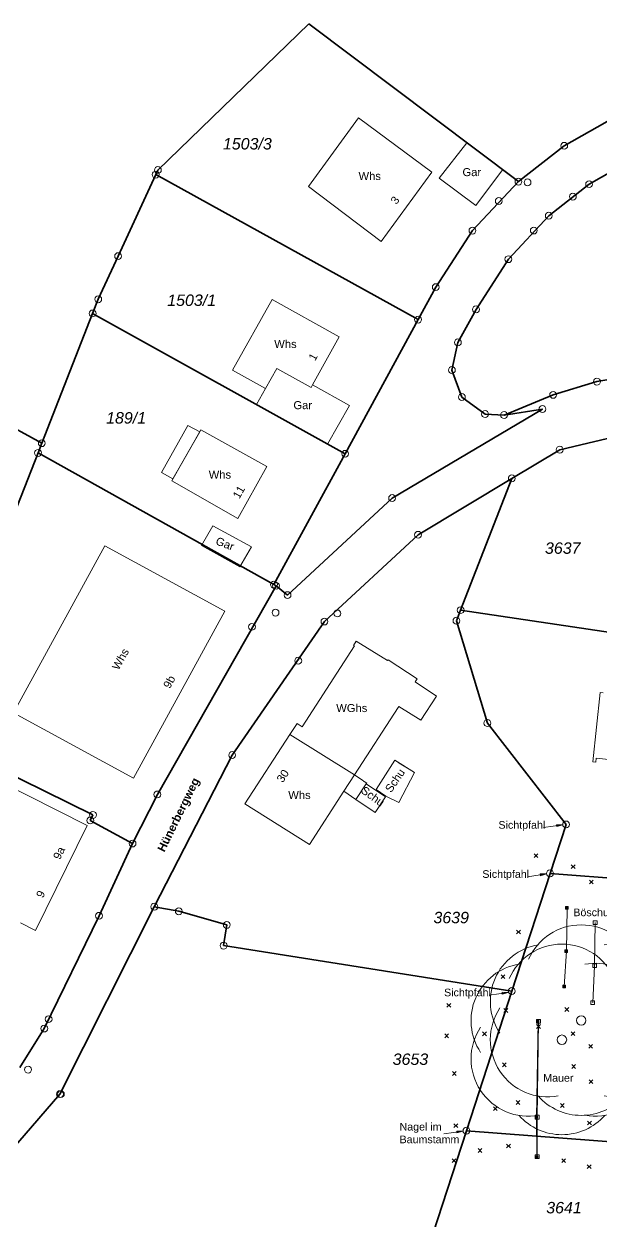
# Model space of a CAD drawing. Header units: metres. Extents: x 3399801 to 3400072, y 5275602 to 5275873.
# Drawn here: x 3399898.4 to 3399974.1, y 5275706.3 to 5275863.4 of the extents above; entities that cross this region are included whole.
import ezdxf

# ---------------------------------------------------------------- set-up
doc = ezdxf.new("R2010")
doc.units = ezdxf.units.M
for name, pattern in [('1600.2028', [0]), ('1600.2505', [0]), ('1600.2507', [0]), ('1600.2515', [0])]:
    doc.linetypes.add(name, pattern=pattern)
doc.layers.get('0').update_dxf_attribs({"color": 1, "linetype": 'CONTINUOUS'})
for name, color, linetype, lineweight in [('Böschung OK', 7, 'CONTINUOUS', 18), ('Böschung UK', 7, 'CONTINUOUS', 18), ('Böschungslinie', 52, 'CONTINUOUS', 0), ('Flurstücke_Grenzpunkte', 255, 'CONTINUOUS', 0), ('Gebäude', 255, 'CONTINUOUS', 0), ('Geländepunkt', 7, 'CONTINUOUS', 18), ('Lagebezeichnungen', 255, 'CONTINUOUS', 0), ('Laubbaum 25m', 7, 'CONTINUOUS', 18), ('Mauer Linie', 94, 'CONTINUOUS', 0), ('Mauer OK', 7, 'CONTINUOUS', 18), ('Mauer UK', 7, 'CONTINUOUS', 18), ('Migrationsobjekte', 7, 'CONTINUOUS', 18), ('Texte', 1, 'CONTINUOUS', 0), ('Verkehr', 255, 'CONTINUOUS', 0)]:
    doc.layers.add(name, color=color, linetype=linetype, lineweight=lineweight)
doc.styles.add('Flurstücksnummer - K 10 700', font='')
doc.styles.add('Flurstücksnummer_ Schrägstrich - K 10 700', font='')
doc.styles.add('Gebäudefunktion (nur BW)', font='arial.ttf')
doc.styles.add('Name - Bauwerken u. Einrichtungen - F 10', font='')
doc.styles.add('SIMPLEX', font='SIMPLEX')
doc.styles.add('Sonstiger Text_ Bezeichnung - N 7 380', font='arial.ttf')
doc.styles.get('Flurstücksnummer - K 10 700').set_extended_font_data('Arial', italic=True)
doc.styles.get('Flurstücksnummer_ Schrägstrich - K 10 700').set_extended_font_data('Arial', italic=True)
doc.styles.get('Name - Bauwerken u. Einrichtungen - F 10').set_extended_font_data('Arial', bold=True)

# ---------------------------------------------------------------- blocks, each defined once
blk = doc.blocks.new('Grenzpunkt mit Abmarkung (Marke)')
at = {"color": 0, "lineweight": -2}
blk.add_circle((0, 0), 0.5, dxfattribs=at)
blk = doc.blocks.new('34')
at = {"color": 0, "lineweight": -2}
for p, q in [((-0.5, 0.5), (0.5, -0.5)), ((-0.5, -0.5), (0.5, 0.5))]:
    blk.add_line(p, q, dxfattribs=at)
blk = doc.blocks.new('71', base_point=(0.019231, 0))
at = {"color": 0, "lineweight": -2}
for p, q in [((-0.497863, 0.5), (-0.497863, -0.5)), ((-0.497863, 0.5), (0.497863, 0.5)), ((-0.480769, -0.5), (-0.480769, 0.5)), ((-0.459402, -0.5), (-0.459402, 0.5)), ((-0.438034, -0.5), (-0.438034, 0.5)), ((-0.42094, -0.5), (-0.42094, 0.5)), ((-0.399573, -0.5), (-0.399573, 0.5)), ((-0.378205, -0.5), (-0.378205, 0.5)), ((-0.361111, -0.5), (-0.361111, 0.5)), ((-0.339744, -0.5), (-0.339744, 0.5)), ((-0.318376, -0.5), (-0.318376, 0.5)), ((-0.301282, -0.5), (-0.301282, 0.5)), ((-0.279915, -0.5), (-0.279915, 0.5)), ((-0.258547, -0.5), (-0.258547, 0.5)), ((-0.241453, -0.5), (-0.241453, 0.5)), ((-0.220085, -0.5), (-0.220085, 0.5)), ((-0.198718, -0.5), (-0.198718, 0.5)), ((-0.181624, -0.5), (-0.181624, 0.5)), ((-0.160256, -0.5), (-0.160256, 0.5)), ((-0.138889, -0.5), (-0.138889, 0.5)), ((-0.121795, -0.5), (-0.121795, 0.5)), ((-0.100428, -0.5), (-0.100428, 0.5)), ((-0.07906, -0.5), (-0.07906, 0.5)), ((-0.061966, -0.5), (-0.061966, 0.5)), ((-0.040599, -0.5), (-0.040599, 0.5)), ((-0.019231, -0.5), (-0.019231, 0.5)), ((-0.002137, -0.5), (-0.002137, 0.5)), ((0.019231, -0.5), (0.019231, 0.5)), ((0.040599, -0.5), (0.040599, 0.5)), ((0.057693, -0.5), (0.057693, 0.5)), ((0.07906, -0.5), (0.07906, 0.5)), ((0.100428, -0.5), (0.100428, 0.5)), ((0.117522, -0.5), (0.117522, 0.5)), ((0.138889, -0.5), (0.138889, 0.5)), ((0.160256, -0.5), (0.160256, 0.5)), ((0.177351, -0.5), (0.177351, 0.5)), ((0.198718, -0.5), (0.198718, 0.5)), ((0.220085, -0.5), (0.220085, 0.5)), ((0.237179, -0.5), (0.237179, 0.5)), ((0.258547, -0.5), (0.258547, 0.5)), ((0.279915, -0.5), (0.279915, 0.5)), ((0.297009, -0.5), (0.297009, 0.5)), ((0.318376, -0.5), (0.318376, 0.5)), ((0.339744, -0.5), (0.339744, 0.5)), ((0.356838, -0.5), (0.356838, 0.5)), ((0.378205, -0.5), (0.378205, 0.5)), ((0.399573, -0.5), (0.399573, 0.5)), ((0.416666, -0.5), (0.416666, 0.5)), ((0.438034, -0.5), (0.438034, 0.5)), ((0.459402, -0.5), (0.459402, 0.5)), ((0.476495, -0.5), (0.476495, 0.5)), ((0.497863, 0.5), (0.497863, -0.5)), ((0.497863, -0.5), (-0.497863, -0.5))]:
    blk.add_line(p, q, dxfattribs=at)
blk = doc.blocks.new('139', base_point=(0, -0.001756))
at = {"color": 0, "lineweight": -2}
for centre, radius, start, end in [((0, 0.198947), 0.301054, 23.5569635, 156.4440746), ((-0.175614, 0.098595), 0.301054, 99.3780715, 213.597998), ((0.175614, 0.098595), 0.301054, 340.5040188, 100.6030464), ((-0.175615, -0.102107), 0.301054, 146.3760332, 280.6009987), ((0.175615, -0.102107), 0.301054, 259.3988907, 33.6239912), ((0, -0.001756), 0.025088, 90.0011419, 179.9977162), ((0, -0.001756), 0.025088, 0.0022838, 89.9988581), ((0, -0.001756), 0.025088, 180.0011419, 269.9988581), ((0, -0.001756), 0.025088, 270.0011419, 359.9988581), ((0, -0.198946), 0.301054, 221.6980082, 318.3019918)]:
    blk.add_arc(centre, radius, start, end, dxfattribs=at)
blk = doc.blocks.new('146')
at = {"color": 0, "lineweight": -2}
for p, q in [((-0.5, -0.5), (-0.5, 0.5)), ((-0.5, 0.5), (0.5, 0.5)), ((0.5, 0.5), (0.5, -0.5)), ((0.5, -0.5), (-0.5, -0.5))]:
    blk.add_line(p, q, dxfattribs=at)
blk = doc.blocks.new('147', base_point=(0.019231, 0))
at = {"color": 0, "lineweight": -2}
for p, q in [((-0.497863, -0.5), (-0.497863, 0.5)), ((-0.497863, 0.5), (0.497863, 0.5)), ((-0.480769, -0.5), (-0.480769, 0.5)), ((-0.459402, -0.5), (-0.459402, 0.5)), ((-0.438034, -0.5), (-0.438034, 0.5)), ((-0.42094, -0.5), (-0.42094, 0.5)), ((-0.399573, -0.5), (-0.399573, 0.5)), ((-0.378205, -0.5), (-0.378205, 0.5)), ((-0.361111, -0.5), (-0.361111, 0.5)), ((-0.339744, -0.5), (-0.339744, 0.5)), ((-0.318376, -0.5), (-0.318376, 0.5)), ((-0.301282, -0.5), (-0.301282, 0.5)), ((-0.279915, -0.5), (-0.279915, 0.5)), ((-0.258547, -0.5), (-0.258547, 0.5)), ((-0.241453, -0.5), (-0.241453, 0.5)), ((-0.220085, -0.5), (-0.220085, 0.5)), ((-0.198718, -0.5), (-0.198718, 0.5)), ((-0.181624, -0.5), (-0.181624, 0.5)), ((-0.160256, -0.5), (-0.160256, 0.5)), ((-0.138889, -0.5), (-0.138889, 0.5)), ((-0.121795, -0.5), (-0.121795, 0.5)), ((-0.100428, -0.5), (-0.100428, 0.5)), ((-0.07906, -0.5), (-0.07906, 0.5)), ((-0.061966, -0.5), (-0.061966, 0.5)), ((-0.040599, -0.5), (-0.040599, 0.5)), ((-0.019231, -0.5), (-0.019231, 0.5)), ((-0.002137, -0.5), (-0.002137, 0.5)), ((0.019231, -0.5), (0.019231, 0.5)), ((0.040599, -0.5), (0.040599, 0.5)), ((0.057693, -0.5), (0.057693, 0.5)), ((0.07906, -0.5), (0.07906, 0.5)), ((0.100428, -0.5), (0.100428, 0.5)), ((0.117522, -0.5), (0.117522, 0.5)), ((0.138889, -0.5), (0.138889, 0.5)), ((0.160256, -0.5), (0.160256, 0.5)), ((0.177351, -0.5), (0.177351, 0.5)), ((0.198718, -0.5), (0.198718, 0.5)), ((0.220085, -0.5), (0.220085, 0.5)), ((0.237179, -0.5), (0.237179, 0.5)), ((0.258547, -0.5), (0.258547, 0.5)), ((0.279915, -0.5), (0.279915, 0.5)), ((0.297009, -0.5), (0.297009, 0.5)), ((0.318376, -0.5), (0.318376, 0.5)), ((0.339744, -0.5), (0.339744, 0.5)), ((0.356838, -0.5), (0.356838, 0.5)), ((0.378205, -0.5), (0.378205, 0.5)), ((0.399573, -0.5), (0.399573, 0.5)), ((0.416666, -0.5), (0.416666, 0.5)), ((0.438034, -0.5), (0.438034, 0.5)), ((0.459402, -0.5), (0.459402, 0.5)), ((0.476495, -0.5), (0.476495, 0.5)), ((0.497863, 0.5), (0.497863, -0.5)), ((0.497863, -0.5), (-0.497863, -0.5))]:
    blk.add_line(p, q, dxfattribs=at)
blk = doc.blocks.new('70')
at = {"color": 0, "lineweight": -2}
for p, q in [((-0.5, -0.5), (-0.5, 0.5)), ((-0.5, 0.5), (0.5, 0.5)), ((0.5, 0.5), (0.5, -0.5)), ((0.5, -0.5), (-0.5, -0.5))]:
    blk.add_line(p, q, dxfattribs=at)

msp = doc.modelspace()

# ---------------------------------------------------------------- linework, layer by layer
at = {"layer": 'Böschungslinie', "linetype": 'ByBlock'}
for points, elevation in [([(3399969.624644, 5275747.404608), (3399969.53639, 5275741.698794), (3399969.237077, 5275737.06536)], 335.255), ([(3399972.997782, 5275734.953018), (3399973.238057, 5275739.808578), (3399973.306277, 5275745.45943)], 336.848)]:
    msp.add_lwpolyline(points, dxfattribs=dict(at, elevation=elevation))
at = {"layer": 'Flurstücke_Grenzpunkte', "color": 7, "linetype": '1600.2028', "lineweight": 35}
for p, q in [((3399975.90545, 5275851.136767), (3399969.252874, 5275847.386613)), ((3399969.252874, 5275847.386613), (3399963.260589, 5275842.686179)), ((3399978.386781, 5275845.674491), (3399972.524499, 5275842.354521)), ((3399915.69003, 5275843.603778), (3399910.757953, 5275832.910295)), ((3399915.970147, 5275844.203974), (3399915.69003, 5275843.603778)), ((3399838.185187, 5275842.700601), (3399900.753607, 5275808.362275)), ((3399972.524499, 5275842.354521), (3399967.232476, 5275838.214123)), ((3399967.232476, 5275838.214123), (3399961.940498, 5275832.513136)), ((3399957.228328, 5275836.255066), (3399952.416585, 5275828.84329)), ((3399910.757953, 5275832.910295), (3399908.146831, 5275827.248467)), ((3399961.940498, 5275832.513136), (3399957.688971, 5275825.921594)), ((3399952.416585, 5275828.84329), (3399950.095756, 5275824.582147)), ((3399908.146831, 5275827.248467), (3399907.416519, 5275825.387853)), ((3399957.688971, 5275825.921594), (3399955.308129, 5275821.590469)), ((3399900.753607, 5275808.362275), (3399907.416519, 5275825.387853)), ((3399950.095756, 5275824.582147), (3399940.532226, 5275806.977008)), ((3399955.308129, 5275821.590469), (3399954.527942, 5275817.969354)), ((3399954.527942, 5275817.969354), (3399955.838662, 5275814.428025)), ((3399967.803874, 5275814.706785), (3399973.546288, 5275816.446657)), ((3399973.546288, 5275816.446657), (3399979.478812, 5275817.476262)), ((3399961.361183, 5275812.056655), (3399967.803874, 5275814.706785)), ((3399955.838662, 5275814.428025), (3399958.88009, 5275812.18696)), ((3399946.695056, 5275801.164481), (3399966.403353, 5275812.846365)), ((3399958.88009, 5275812.18696), (3399961.361183, 5275812.056655)), ((3399966.403353, 5275812.846365), (3399961.361183, 5275812.056655)), ((3399982.610628, 5275810.794008), (3399968.664609, 5275807.514492)), ((3399900.253383, 5275807.091863), (3399900.753607, 5275808.362275)), ((3399893.929854, 5275790.95786), (3399900.253383, 5275807.091863)), ((3399940.532226, 5275806.977008), (3399931.187753, 5275789.812674)), ((3399968.664609, 5275807.514492), (3399962.382016, 5275803.753907)), ((3399962.382016, 5275803.753907), (3399950.086411, 5275796.35276)), ((3399955.668593, 5275786.459273), (3399962.382016, 5275803.753907)), ((3399932.978505, 5275788.43211), (3399946.695056, 5275801.164481)), ((3399950.086411, 5275796.35276), (3399937.820554, 5275784.97064)), ((3399931.187753, 5275789.812674), (3399931.467872, 5275789.652602)), ((3399931.467872, 5275789.652602), (3399932.978505, 5275788.43211)), ((3399955.128308, 5275785.078913), (3399955.668593, 5275786.459273)), ((3400010.463208, 5275778.270135), (3399955.668593, 5275786.459273)), ((3399937.820554, 5275784.97064), (3399925.714412, 5275767.447076)), ((3399959.179714, 5275771.644422), (3399955.128308, 5275785.078913)), ((3399881.422971, 5275772.394352), (3399907.455177, 5275759.587317)), ((3399969.503978, 5275758.339104, 336.445), (3399959.179714, 5275771.644422)), ((3399907.455177, 5275759.587317), (3399907.114982, 5275758.867162)), ((3399907.114982, 5275758.867162), (3399912.647504, 5275755.835687)), ((3399967.392793, 5275751.927357, 334.924), (3399969.503978, 5275758.339104, 336.445)), ((3399912.647504, 5275755.835687), (3399908.264242, 5275746.354628)), ((3399967.392793, 5275751.927357, 334.924), (3399962.379812, 5275736.483363, 334.254)), ((3399998.396125, 5275749.531926, 341.556), (3399967.392793, 5275751.927357, 334.924)), ((3399915.50807, 5275747.543717), (3399903.128718, 5275722.961567)), ((3399918.719647, 5275746.943103), (3399915.50807, 5275747.543717)), ((3399925.012705, 5275745.151748), (3399918.719647, 5275746.943103)), ((3399908.264242, 5275746.354628), (3399901.078673, 5275731.563383)), ((3399924.592258, 5275742.441246), (3399925.012705, 5275745.151748)), ((3399962.379812, 5275736.483363, 334.254), (3399924.592258, 5275742.441246)), ((3399956.43608, 5275718.159099, 333.791), (3399962.379812, 5275736.483363, 334.254)), ((3399901.078673, 5275731.563383), (3399897.876264, 5275726.433195)), ((3399903.128718, 5275722.961567), (3399871.426989, 5275686.323436)), ((3399943.410679, 5275678.059542), (3399956.43608, 5275718.159099, 333.791)), ((3399985.990088, 5275715.872056, 340.825), (3399956.43608, 5275718.159099, 333.791))]:
    msp.add_line(p, q, dxfattribs=at)
at = {"layer": 'Gebäude', "color": 7, "linetype": '1600.2505', "lineweight": 18}
for p, q in [((3399925.765311, 5275817.962734), (3399930.087377, 5275815.541272)), ((3399930.087377, 5275815.541272), (3399931.567948, 5275818.182114)), ((3399930.087377, 5275815.541272), (3399928.906918, 5275813.430588)), ((3399936.05998, 5275815.690664), (3399936.240049, 5275816.010763)), ((3399938.201156, 5275808.237689), (3399941.092257, 5275813.299238)), ((3399941.962323, 5275782.389471), (3399941.632157, 5275781.839347)), ((3399941.632157, 5275781.839347), (3399941.762212, 5275781.75931)), ((3399946.094092, 5275779.838295), (3399941.962323, 5275782.389471)), ((3399946.154122, 5275779.928315), (3399946.094092, 5275779.838295)), ((3399949.995767, 5275777.46718), (3399946.154122, 5275779.928315)), ((3399949.715627, 5275777.037083), (3399949.995767, 5275777.46718)), ((3399952.526832, 5275775.19623), (3399949.715627, 5275777.037083)), ((3399973.956475, 5275775.664035), (3399972.995787, 5275766.571272)), ((3399974.376662, 5275775.623977), (3399973.956475, 5275775.664035)), ((3399947.484517, 5275773.696341), (3399947.564557, 5275773.826371)), ((3399947.564557, 5275773.826371), (3399950.445796, 5275772.025517)), ((3399950.445796, 5275772.025517), (3399952.526832, 5275775.19623)), ((3399897.050623, 5275772.972432), (3399912.767966, 5275764.397951)), ((3399934.218478, 5275771.567213), (3399933.298015, 5275770.156919)), ((3399934.87876, 5275771.137016), (3399934.218478, 5275771.567213)), ((3399972.995787, 5275766.571272), (3399973.385962, 5275766.531214)), ((3399973.385962, 5275766.531214), (3399973.446003, 5275767.031365)), ((3399973.446003, 5275767.031365), (3399979.768834, 5275766.340412)), ((3399906.69475, 5275758.217037), (3399894.789154, 5275764.200289)), ((3399897.948833, 5275745.416112), (3399899.929723, 5275744.425638))]:
    msp.add_line(p, q, dxfattribs=at)
at = {"layer": 'Mauer Linie', "linetype": 'ByBlock', "elevation": 334.082}
msp.add_lwpolyline([(3399965.672484, 5275714.681985), (3399965.702502, 5275714.753), (3399965.718718, 5275719.928617), (3399965.883308, 5275732.508515), (3399965.820278, 5275732.526532), (3399965.635677, 5275719.922632)], close=True, dxfattribs=at)
at = {"layer": 'Migrationsobjekte', "color": 7, "linetype": '1600.2507', "lineweight": 18}
for p, q in [((3399916.441186, 5275804.538782), (3399919.922715, 5275810.710691)), ((3399919.922715, 5275810.710691), (3399921.473474, 5275809.850161)), ((3399917.951929, 5275803.708267), (3399916.441186, 5275804.538782))]:
    msp.add_line(p, q, dxfattribs=at)
at = {"layer": 'Texte', "linetype": 'ByBlock'}
for points in [[(3399966.560754, 5275757.935401), (3399969.069563, 5275758.29086), (3399968.242374, 5275758.308502), (3399968.271801, 5275758.055461), (3399969.060743, 5275758.287904)], [(3399964.440837, 5275751.490905), (3399966.949646, 5275751.846364), (3399966.122457, 5275751.864007), (3399966.151884, 5275751.610965), (3399966.940826, 5275751.843409)], [(3399959.425478, 5275735.950488), (3399961.934288, 5275736.305946), (3399961.107098, 5275736.323589), (3399961.136525, 5275736.070547), (3399961.925467, 5275736.302991)], [(3399953.477784, 5275717.738134), (3399955.986594, 5275718.093592), (3399955.159404, 5275718.111235), (3399955.188831, 5275717.858193), (3399955.977773, 5275718.090637)]]:
    msp.add_lwpolyline(points, dxfattribs=at)
at = {"layer": 'Verkehr', "color": 253, "linetype": '1600.2515', "lineweight": 18, "true_color": 0x999999}
for p, q in [((3399975.90545, 5275851.136767), (3399969.252874, 5275847.386613)), ((3399969.252874, 5275847.386613), (3399963.260589, 5275842.686179)), ((3399957.228328, 5275836.255066), (3399952.416585, 5275828.84329)), ((3399952.416585, 5275828.84329), (3399950.095756, 5275824.582147)), ((3399950.095756, 5275824.582147), (3399940.532226, 5275806.977008)), ((3399946.695056, 5275801.164481), (3399966.403353, 5275812.846365)), ((3399966.403353, 5275812.846365), (3399961.361183, 5275812.056655)), ((3399940.532226, 5275806.977008), (3399931.187753, 5275789.812674)), ((3399932.978505, 5275788.43211), (3399946.695056, 5275801.164481)), ((3399931.187753, 5275789.812674), (3399931.467872, 5275789.652602)), ((3399931.467872, 5275789.652602), (3399932.978505, 5275788.43211)), ((3399912.647504, 5275755.835687), (3399908.264242, 5275746.354628)), ((3399908.264242, 5275746.354628), (3399901.078673, 5275731.563383)), ((3399901.078673, 5275731.563383), (3399897.876264, 5275726.433195))]:
    msp.add_line(p, q, dxfattribs=at)

# ---------------------------------------------------------------- block references
at = {"layer": 'Böschung OK', "color": 53, "lineweight": 18, "true_color": 0xdbc03c, "xscale": 0.5, "yscale": 0.5, "zscale": 0.5}
for p in [(3399973.306277, 5275745.45943, 336.681), (3399973.238057, 5275739.808578, 336.903), (3399972.997782, 5275734.953018, 336.848)]:
    msp.add_blockref('70', p, dxfattribs=at)
at = {"layer": 'Böschung UK', "color": 53, "lineweight": 18, "true_color": 0xdbc03c, "xscale": 0.35, "yscale": 0.35, "zscale": 0.35}
for p in [(3399969.624644, 5275747.404608, 335.255), (3399969.53639, 5275741.698794, 334.95), (3399969.237077, 5275737.06536, 335.057)]:
    msp.add_blockref('71', p, dxfattribs=at)
at = {"layer": 'Flurstücke_Grenzpunkte', "color": 7, "lineweight": 18, "xscale": 0.9, "yscale": 0.9, "zscale": 0.9}
for p in [(3399969.252874, 5275847.386613), (3399915.970147, 5275844.203974), (3399915.69003, 5275843.603778), (3399963.260589, 5275842.686179), (3399964.451094, 5275842.585948), (3399972.524499, 5275842.354521), (3399970.393686, 5275840.724383), (3399960.679618, 5275840.135787), (3399967.232476, 5275838.214123), (3399957.228328, 5275836.255066), (3399965.271739, 5275836.273826), (3399910.757953, 5275832.910295), (3399961.940498, 5275832.513136), (3399952.416585, 5275828.84329), (3399908.146831, 5275827.248467), (3399907.416519, 5275825.387853), (3399957.688971, 5275825.921594), (3399950.095756, 5275824.582147), (3399955.308129, 5275821.590469), (3399954.527942, 5275817.969354), (3399973.546288, 5275816.446657), (3399955.838662, 5275814.428025), (3399967.803874, 5275814.706785), (3399966.403353, 5275812.846365), (3399958.88009, 5275812.18696), (3399961.361183, 5275812.056655), (3399900.753607, 5275808.362275), (3399900.253383, 5275807.091863), (3399940.532226, 5275806.977008), (3399968.664609, 5275807.514492), (3399962.382016, 5275803.753907), (3399946.695056, 5275801.164481), (3399950.086411, 5275796.35276), (3399931.187753, 5275789.812674), (3399931.467872, 5275789.652602), (3399932.978505, 5275788.43211), (3399931.397718, 5275786.131621), (3399939.511347, 5275786.030772), (3399955.668593, 5275786.459273), (3399928.306265, 5275784.271419), (3399937.820554, 5275784.97064), (3399955.128308, 5275785.078913), (3399934.378835, 5275779.829536), (3399959.179714, 5275771.644422), (3399925.714412, 5275767.447076), (3399915.909425, 5275762.276941), (3399907.455177, 5275759.587317), (3399907.114982, 5275758.867162), (3399912.647504, 5275755.835687), (3399915.50807, 5275747.543717), (3399918.719647, 5275746.943103), (3399908.264242, 5275746.354628), (3399925.012705, 5275745.151748), (3399924.592258, 5275742.441246), (3399901.639131, 5275732.793477), (3399901.078673, 5275731.563383), (3399898.946818, 5275726.17294), (3399903.128718, 5275722.961567), (3399903.248785, 5275722.961543)]:
    msp.add_blockref('Grenzpunkt mit Abmarkung (Marke)', p, dxfattribs=at)
at = {"layer": 'Flurstücke_Grenzpunkte', "color": 1, "lineweight": 18, "xscale": 0.9, "yscale": 0.9, "zscale": 0.9}
for p in [(3399969.503978, 5275758.339104, 336.445), (3399967.392793, 5275751.927357, 334.924), (3399962.379812, 5275736.483363, 334.254), (3399956.43608, 5275718.159099, 333.791)]:
    msp.add_blockref('Grenzpunkt mit Abmarkung (Marke)', p, dxfattribs=at)
at = {"layer": 'Geländepunkt', "color": 53, "lineweight": 18, "true_color": 0xdbc03c, "xscale": 0.5, "yscale": 0.5, "zscale": 0.5}
for p in [(3399965.556051, 5275754.252325, 334.661), (3399970.426211, 5275752.815233, 335.812), (3399972.808228, 5275750.789253, 336.425), (3399963.26857, 5275744.225571, 334.275), (3399961.235357, 5275738.37313, 334.203), (3399954.124807, 5275734.608271, 333.417), (3399961.608332, 5275733.931729, 334.048), (3399969.595135, 5275734.067336, 335.875), (3399965.894285, 5275731.837303, 334.762), (3399953.835457, 5275730.614195, 333.669), (3399958.809854, 5275730.862329, 333.886), (3399970.404406, 5275730.894165, 336.134), (3399972.737466, 5275729.220177, 336.825), (3399961.415918, 5275726.797614, 333.92), (3399970.499297, 5275726.583751, 336.197), (3399954.852688, 5275725.65859, 333.745), (3399972.772329, 5275724.603648, 336.858), (3399963.20657, 5275721.863749, 333.961), (3399960.213071, 5275721.038131, 333.919), (3399969.010388, 5275721.457401, 335.797), (3399955.049431, 5275718.814591, 333.804), (3399972.563047, 5275719.176902, 336.834), (3399958.21283, 5275715.565945, 333.866), (3399961.956708, 5275716.16128, 333.936), (3399954.796069, 5275714.217332, 333.749), (3399969.195213, 5275714.225036, 335.745), (3399972.533842, 5275713.439015, 336.594)]:
    msp.add_blockref('34', p, dxfattribs=at)
at = {"layer": 'Laubbaum 25m', "color": 3, "lineweight": 18, "xscale": 25, "yscale": 25, "zscale": 25}
for p in [(3399971.483983, 5275732.623527, 336.666), (3399968.953681, 5275730.090179, 336.207)]:
    msp.add_blockref('139', p, dxfattribs=at)
at = {"layer": 'Mauer OK', "color": 94, "lineweight": 18, "xscale": 0.5, "yscale": 0.5, "zscale": 0.5}
for p in [(3399965.883308, 5275732.508515, 334.741), (3399965.718718, 5275719.928617, 334.73), (3399965.702502, 5275714.753, 334.706)]:
    msp.add_blockref('146', p, dxfattribs=at)
at = {"layer": 'Mauer UK', "color": 62, "lineweight": 18, "true_color": 0x99cc00, "xscale": 0.25, "yscale": 0.25, "zscale": 0.25}
for p in [(3399965.820278, 5275732.526532, 334.4), (3399965.635677, 5275719.922632, 334.106), (3399965.672484, 5275714.681985, 334.082)]:
    msp.add_blockref('147', p, dxfattribs=at)

# ---------------------------------------------------------------- texts
at = {"layer": 'Flurstücke_Grenzpunkte', "color": 7, "lineweight": 18, "char_height": 1.5, "attachment_point": 5, "rotation": 0.00905273, "line_spacing_factor": 0.69, "bg_fill": 2}
for s, insert, style in [('1503/3', (3399927.705436, 5275847.643938), 'Flurstücksnummer_ Schrägstrich - K 10 700'), ('1503/1', (3399920.402567, 5275827.116916), 'Flurstücksnummer_ Schrägstrich - K 10 700'), ('189/1', (3399911.80883, 5275811.682104), 'Flurstücksnummer_ Schrägstrich - K 10 700'), ('3637', (3399969.064823, 5275794.590466), 'Flurstücksnummer - K 10 700'), ('3639', (3399954.436562, 5275746.117474), 'Flurstücksnummer - K 10 700'), ('3653', (3399949.089813, 5275727.527639), 'Flurstücksnummer - K 10 700'), ('3641', (3399969.225187, 5275708.050914), 'Flurstücksnummer - K 10 700')]:
    msp.add_mtext(s, dxfattribs=dict(at, insert=insert, style=style))
at = {"layer": 'Gebäude', "color": 7, "lineweight": 18, "char_height": 1.05, "attachment_point": 5, "line_spacing_factor": 0.69, "style": 'Gebäudefunktion (nur BW)', "bg_fill": 2}
for s, insert, rotation in [('Whs', (3399943.752359, 5275843.419706), 0.00905273), ('Gar', (3399957.137962, 5275843.927617), 0.00905273), ('Whs', (3399932.698347, 5275821.373191), 0.00905273), ('Gar', (3399934.969575, 5275813.349911), 0.00905273), ('Whs', (3399924.104871, 5275804.237663), 0.00905273), ('Gar', (3399924.774939, 5275795.174927), 339.30849412), ('Whs', (3399911.077738, 5275780.032532), 61.34581617), ('WGhs', (3399941.401779, 5275773.606991), 0.00905273), ('Whs', (3399934.538299, 5275762.194518), 0.00905273), ('Schu', (3399944.152636, 5275762.023307), 324.00390842)]:
    msp.add_mtext(s, dxfattribs=dict(at, insert=insert, rotation=rotation))
at = {"layer": 'Lagebezeichnungen', "color": 7, "lineweight": 18, "char_height": 1.05, "attachment_point": 5, "line_spacing_factor": 0.69, "style": 'Sonstiger Text_ Bezeichnung - N 7 380', "bg_fill": 2}
for s, insert, rotation in [('9b', (3399917.470737, 5275777.05085), 61.39619819), ('9a', (3399903.012582, 5275754.586807), 63.87347275), ('9', (3399900.600685, 5275749.196289), 63.61702935)]:
    msp.add_mtext(s, dxfattribs=dict(at, insert=insert, rotation=rotation))
at = {"layer": 'Texte', "linetype": 'ByBlock', "char_height": 1, "attachment_point": 1, "style": 'SIMPLEX'}
for s, insert in [('{\\fArial|b0|i0|c0|p34;Sichtpfahl}', (3399960.639003, 5275758.781021)), ('{\\fArial|b0|i0|c0|p34;Sichtpfahl}', (3399958.519086, 5275752.336525)), ('{\\fArial|b0|i0|c0|p34;Böschung}', (3399970.450721, 5275747.303343)), ('{\\fArial|b0|i0|c0|p34;Sichtpfahl}', (3399953.503727, 5275736.796107)), ('{\\fArial|b0|i0|c0|p34;Mauer}', (3399966.50605, 5275725.588276)), ('{\\fArial|b0|i0|c0|p34;Nagel im \\PBaumstamm}', (3399947.665923, 5275719.181866))]:
    msp.add_mtext_dynamic_manual_height_columns(s, width=9.0565396, gutter_width=5, heights=[0], dxfattribs=dict(at, insert=insert))

# ---------------------------------------------------------------- next in the draw order: linework, layer by layer
at = {"layer": 'Flurstücke_Grenzpunkte', "color": 7, "linetype": '1600.2028', "lineweight": 35}
for p, q in [((3399935.758396, 5275863.378461), (3399915.970147, 5275844.203974)), ((3399963.260589, 5275842.686179), (3399935.758396, 5275863.378461)), ((3399963.260589, 5275842.686179), (3399957.228328, 5275836.255066))]:
    msp.add_line(p, q, dxfattribs=at)
at = {"layer": 'Gebäude', "color": 7, "linetype": '1600.2505', "lineweight": 18}
for p, q in [((3399942.291485, 5275851.042727), (3399935.729028, 5275842.030533)), ((3399951.91577, 5275843.918501), (3399942.291485, 5275851.042727)), ((3399956.49753, 5275847.779007), (3399952.8662, 5275843.138075)), ((3399961.179643, 5275844.257036), (3399956.49753, 5275847.779007)), ((3399952.8662, 5275843.138075), (3399957.648364, 5275839.566092)), ((3399957.648364, 5275839.566092), (3399961.179643, 5275844.257036)), ((3399930.947425, 5275827.215641), (3399925.765311, 5275817.962734)), ((3399939.741366, 5275822.342678), (3399930.947425, 5275827.215641)), ((3399941.092257, 5275813.299238), (3399936.240049, 5275816.010763)), ((3399928.906918, 5275813.430588), (3399938.201156, 5275808.237689)), ((3399921.613535, 5275810.110243), (3399917.781854, 5275803.418178)), ((3399930.267741, 5275805.297329), (3399921.613535, 5275810.110243)), ((3399923.19426, 5275797.51579), (3399921.703447, 5275794.935269)), ((3399928.236598, 5275794.784357), (3399923.19426, 5275797.51579)), ((3399909.027319, 5275794.916952), (3399897.050623, 5275772.972432)), ((3399924.734605, 5275786.332469), (3399909.027319, 5275794.916952)), ((3399921.703447, 5275794.935269), (3399926.73578, 5275792.143821)), ((3399926.73578, 5275792.143821), (3399928.236598, 5275794.784357)), ((3399941.762212, 5275781.75931), (3399934.87876, 5275771.137016)), ((3399943.362335, 5275763.743904), (3399941.74164, 5275764.844416)), ((3399935.838631, 5275755.69255), (3399940.350941, 5275762.69396)), ((3399940.350941, 5275762.69396), (3399941.951628, 5275761.613454)), ((3399941.951628, 5275761.613454), (3399943.302306, 5275763.663888)), ((3399943.302306, 5275763.663888), (3399943.362335, 5275763.743904)), ((3399927.35499, 5275761.045074), (3399935.838631, 5275755.69255)), ((3399899.929723, 5275744.425638), (3399906.69475, 5275758.217037))]:
    msp.add_line(p, q, dxfattribs=at)
at = {"layer": 'Migrationsobjekte', "color": 7, "linetype": '1600.2507', "lineweight": 18}
for p, q in [((3399921.473474, 5275809.850161), (3399917.951929, 5275803.708267)), ((3399940.350941, 5275762.69396), (3399941.74164, 5275764.844416))]:
    msp.add_line(p, q, dxfattribs=at)
at = {"layer": 'Verkehr', "color": 253, "linetype": '1600.2515', "lineweight": 18, "true_color": 0x999999}
msp.add_line((3399963.260589, 5275842.686179), (3399957.228328, 5275836.255066), dxfattribs=at)

# ---------------------------------------------------------------- next in the draw order: texts
at = {"layer": 'Gebäude', "color": 7, "lineweight": 18, "insert": (3399947.067358, 5275764.102396), "char_height": 1.05, "attachment_point": 5, "rotation": 55.59499405, "line_spacing_factor": 0.69, "style": 'Gebäudefunktion (nur BW)', "bg_fill": 2}
msp.add_mtext('Schu', dxfattribs=at)
at = {"layer": 'Lagebezeichnungen', "color": 7, "lineweight": 18, "attachment_point": 5, "line_spacing_factor": 0.69, "bg_fill": 2}
for s, insert, char_height, rotation, style in [('3', (3399947.073872, 5275840.248033), 1.05, 53.29682174, 'Sonstiger Text_ Bezeichnung - N 7 380'), ('1', (3399936.319969, 5275819.692121), 1.05, 61.05787135, 'Sonstiger Text_ Bezeichnung - N 7 380'), ('11', (3399926.586054, 5275801.946573), 1.05, 60.56294551, 'Sonstiger Text_ Bezeichnung - N 7 380'), ('30', (3399932.357401, 5275764.70549), 1.05, 56.86018236, 'Sonstiger Text_ Bezeichnung - N 7 380'), ('Hünerbergweg', (3399918.802562, 5275759.55377), 1.08, 63.95958339, 'Name - Bauwerken u. Einrichtungen - F 10')]:
    msp.add_mtext(s, dxfattribs=dict(at, insert=insert, char_height=char_height, rotation=rotation, style=style))

# ---------------------------------------------------------------- next in the draw order: linework, layer by layer
at = {"layer": 'Flurstücke_Grenzpunkte', "color": 7, "linetype": '1600.2028', "lineweight": 35}
for p, q in [((3399915.69003, 5275843.603778), (3399950.095756, 5275824.582147)), ((3399907.416519, 5275825.387853), (3399940.532226, 5275806.977008)), ((3399931.187753, 5275789.812674), (3399900.253383, 5275807.091863)), ((3399931.467872, 5275789.652602), (3399915.909425, 5275762.276941)), ((3399925.714412, 5275767.447076), (3399915.50807, 5275747.543717)), ((3399915.909425, 5275762.276941), (3399912.647504, 5275755.835687))]:
    msp.add_line(p, q, dxfattribs=at)
at = {"layer": 'Gebäude', "color": 7, "linetype": '1600.2505', "lineweight": 18}
for p, q in [((3399945.253298, 5275834.846412), (3399951.91577, 5275843.918501)), ((3399935.729028, 5275842.030533), (3399945.253298, 5275834.846412)), ((3399936.240049, 5275816.010763), (3399939.741366, 5275822.342678)), ((3399931.567948, 5275818.182114), (3399936.05998, 5275815.690664)), ((3399926.435859, 5275798.495631), (3399930.267741, 5275805.297329)), ((3399917.781854, 5275803.418178), (3399926.435859, 5275798.495631)), ((3399912.767966, 5275764.397951), (3399924.734605, 5275786.332469)), ((3399941.74164, 5275764.844416), (3399947.484517, 5275773.696341)), ((3399933.298015, 5275770.156919), (3399927.35499, 5275761.045074)), ((3399941.74164, 5275764.844416), (3399933.298015, 5275770.156919)), ((3399947.044096, 5275766.794362), (3399944.592864, 5275762.913514)), ((3399949.625207, 5275765.143572), (3399947.044096, 5275766.794362)), ((3399947.554146, 5275761.212658), (3399949.625207, 5275765.143572)), ((3399945.813384, 5275761.963089), (3399943.302306, 5275763.663888)), ((3399944.592864, 5275762.913514), (3399945.863409, 5275762.043107)), ((3399941.951628, 5275761.613454), (3399944.482716, 5275759.922654)), ((3399944.482716, 5275759.922654), (3399945.813384, 5275761.963089)), ((3399945.863409, 5275762.043107), (3399947.554146, 5275761.212658))]:
    msp.add_line(p, q, dxfattribs=at)
at = {"layer": 'Verkehr', "color": 253, "linetype": '1600.2515', "lineweight": 18, "true_color": 0x999999}
for p, q in [((3399931.467872, 5275789.652602), (3399915.909425, 5275762.276941)), ((3399915.909425, 5275762.276941), (3399912.647504, 5275755.835687))]:
    msp.add_line(p, q, dxfattribs=at)

doc.saveas('drawing.dxf')
